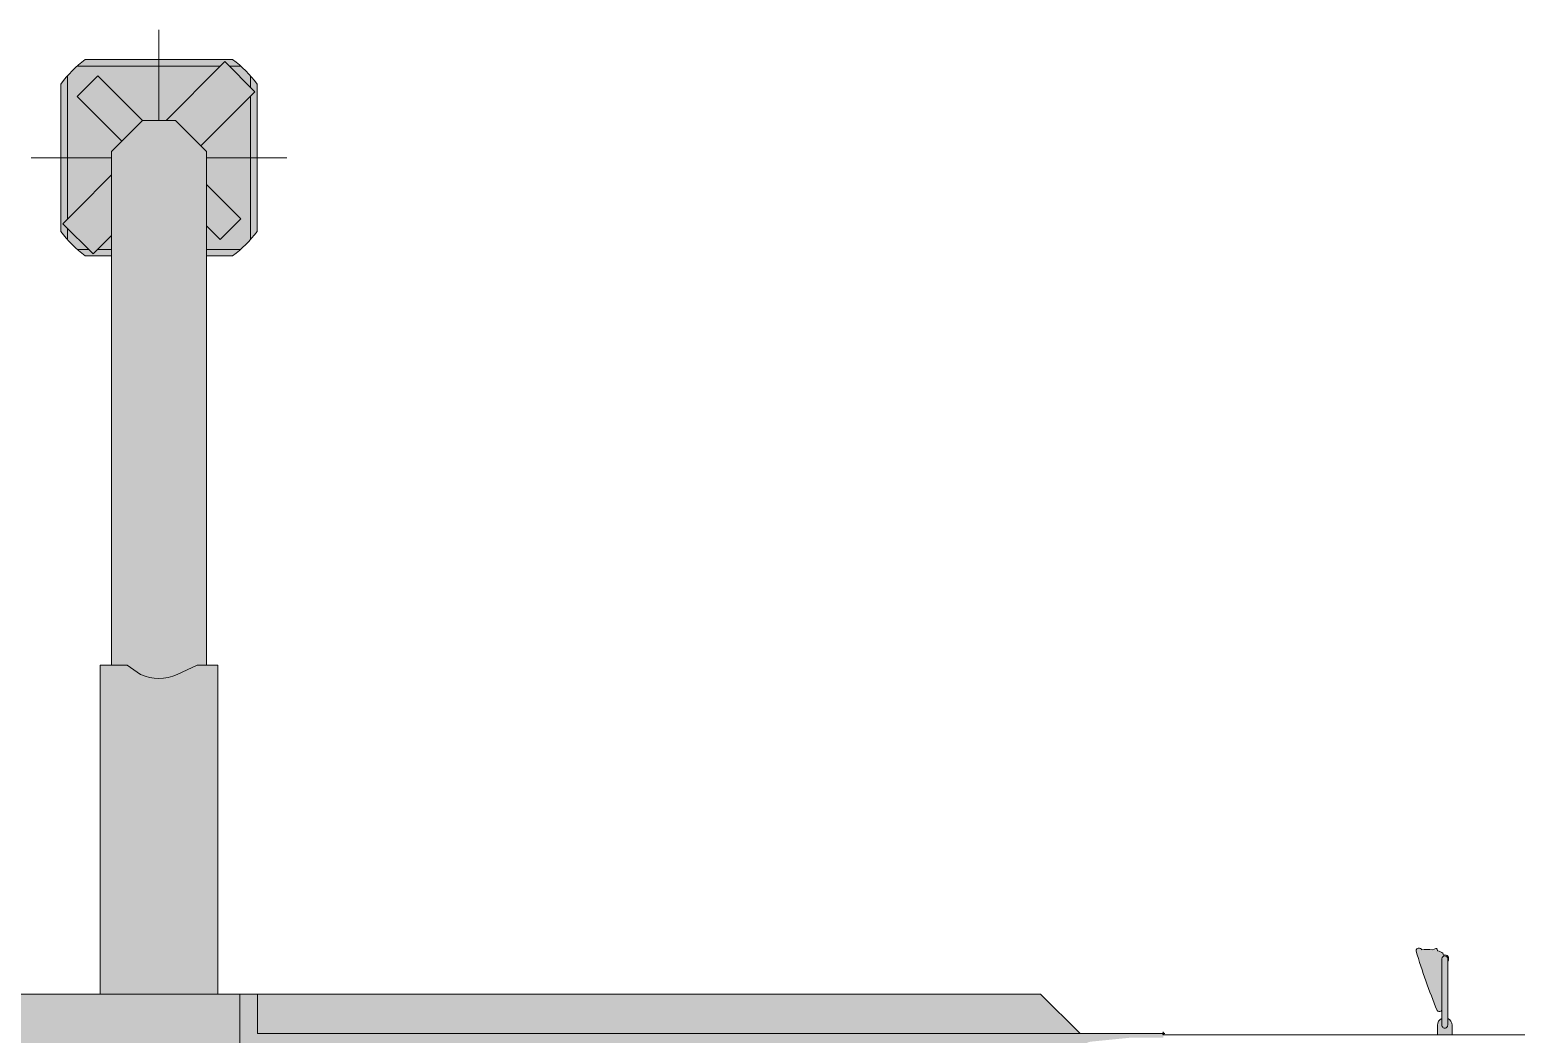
# Model space of a CAD drawing. Header units: millimetres. Extents: x -5368 to 16281, y -22441 to 15493.
# Drawn here: x 4490 to 9033, y -16628 to -13559 of the extents above; entities that cross this region are included whole.
import ezdxf

# ---------------------------------------------------------------- set-up
doc = ezdxf.new("R2010")
doc.units = ezdxf.units.MM
doc.set_wipeout_variables(frame=1)
doc.header["$PDMODE"] = 34
doc.header["$PDSIZE"] = 5
doc.layers.add('Техника. Кран GROVE GMK 5220', color=250, linetype='Continuous', lineweight=20)
doc.layers.add('Техника. Кран GROVE GMK 5220 Штрих', color=7, linetype='Continuous', true_color=0xe8e8e8)

# ---------------------------------------------------------------- blocks, each defined once
blk = doc.blocks.new('GMK 5220-20221114.214039')
at = {"color": 0, "linetype": 'ByBlock', "lineweight": -2, "ltscale": 15, "transparency": 16777216}
blk.add_wipeout([(-300, 225), (-283.29523312338983, 245.7006530100483), (-265.1650429449553, 265.1650429449554), (-245.70065301004826, 283.29523312338983), (-225.00000000000003, 299.9999999999999), (-225.00000000000003, 300), (225, 300), (225, 300), (245.70065301004828, 283.29523312338995), (265.1650429449553, 265.1650429449554), (283.2952331233898, 245.70065301004843), (299.9999999999999, 225), (300, 225), (300, -225), (300, -225), (283.2952331233898, -245.70065301004843), (265.1650429449551, -265.16504294495553), (245.70065301004797, -283.2952331233901), (224.99999999999946, -300.0000000000003), (225, -300), (-225.00000000000003, -300), (-225.00000000000003, -300), (-245.70065301004826, -283.2952331233899), (-265.1650429449553, -265.1650429449553), (-283.2952331233899, -245.70065301004826), (-299.99999999999994, -225), (-300, -225)], dxfattribs=at)
at = {"layer": 'Техника. Кран GROVE GMK 5220 Штрих', "ltscale": 15, "true_color": 0xadadad, "transparency": 16777216}
h = blk.add_hatch(color=253, dxfattribs=at)
h.dxf.hatch_style = 1
edge = h.paths.add_edge_path()
edge.add_arc((-2.273736754432321e-13, 2.273736754432321e-13), 374.9999999999997, 126.86989764584399, 143.130102354156, ccw=False)
edge.add_line((-225, 300), (225, 300))
edge.add_arc((-1.13686837721616e-13, -1.13686837721616e-13), 375.0000000000002, 36.86989764584399, 53.13010235415601, ccw=False)
edge.add_line((300, 225), (300, -225))
edge.add_arc((2.273736754432321e-13, -2.273736754432321e-13), 374.9999999999997, 306.86989764584405, 323.130102354156, ccw=False)
edge.add_line((225, -300), (-225, -300))
edge.add_arc((-2.273736754432321e-13, -2.273736754432321e-13), 374.9999999999997, 216.869897645844, 233.130102354156, ccw=False)
edge.add_line((-300, -225), (-300, 225))
at = {"color": 0, "linetype": 'ByBlock', "lineweight": 9, "ltscale": 15, "transparency": 16777216}
for points in [[(0, 0), (0, 390.9186811467452)], [(-390.9186811467453, 0), (0, 0)], [(0, 0), (390.9186811467453, 0)], [(0, -390.9186811467452), (0, 0)]]:
    blk.add_lwpolyline(points, dxfattribs=at)
at = {"color": 0, "linetype": 'ByBlock', "lineweight": -2, "ltscale": 15, "transparency": 16777216}
blk.add_lwpolyline([(-300, 225, -0.0710678118654753), (-225, 300), (225, 300, -0.07106781186547521), (300, 225), (300, -225, -0.0710678118654753), (225, -300), (-225, -300, -0.0710678118654753), (-300, -225)], format="xyb", close=True, dxfattribs=at)
for points in [[(-102.7897312037894, 10.86584964954091), (-293.4493141924177, 201.5254326381673), (-201.5254326381691, 293.4493141924177), (-10.86584964954091, 102.7897312037894)], [(-249.4493936653271, 280), (-214.9747468305868, 280)], [(-188.0761184457515, 280), (249.4493936653271, 280)], [(-280, 214.974746830585), (-280, 249.4493936653289)], [(33.97835412767745, 97.6179644344611), (186.6761902332473, 250.3158005400383), (250.3158005400401, 186.6761902332491), (97.61796443446292, 33.97835412767381)], [(280, 249.4493936653289), (280, -188.0761184457515)], [(-280, -249.4493936653289), (-280, 188.0761184457497)], [(-33.97835412767381, -97.61796443446292), (-186.676190233251, -250.3158005400364), (-250.3158005400364, -186.6761902332491), (-97.61796443446292, -33.97835412767745)], [(10.86584964954091, -102.7897312037894), (201.5254326381655, -293.4493141924177), (293.4493141924177, -201.5254326381691), (102.7897312037894, -10.86584964954272)], [(280, -214.974746830585), (280, -249.4493936653289)], [(188.0761184457479, -280), (-249.4493936653271, -280)], [(249.4493936653271, -280), (214.9747468305832, -280)]]:
    blk.add_lwpolyline(points, dxfattribs=at)
blk.add_circle((0, 0), 103.3624473856617, dxfattribs=at)
blk = doc.blocks.new('GMK 5220-20221114.214321')
at = {"color": 0, "linetype": 'ByBlock', "lineweight": -2, "ltscale": 15, "transparency": 16777216}
blk.add_wipeout([(145.00000000000023, 18.875739644970963), (50.62130177514791, 113.25443786982305), (-50.62130177514814, 113.25443786982305), (-145, 18.875739644970963), (-145, -2749.4416175008846), (145.00000000000023, -2749.4416175008846)], dxfattribs=at)
at = {"layer": 'Техника. Кран GROVE GMK 5220 Штрих', "ltscale": 15, "true_color": 0xadadad, "transparency": 16777216}
h = blk.add_hatch(color=253, dxfattribs=at)
h.dxf.hatch_style = 1
h.paths.add_polyline_path([(145, -2749.441617500884), (145, 18.87573964497042), (50.62130177514793, 113.2544378698225), (-50.62130177514793, 113.2544378698225), (-145, 18.87573964497042), (-145, -2749.441617500884)])
at = {"color": 0, "linetype": 'ByBlock', "lineweight": -2, "ltscale": 15, "transparency": 16777216}
blk.add_lwpolyline([(145, -2749.441617500884), (145, 18.87573964497042), (50.62130177514793, 113.2544378698225), (-50.62130177514793, 113.2544378698225), (-145, 18.87573964497042), (-145, -2749.441617500884)], close=True, dxfattribs=at)
blk = doc.blocks.new('GMK 5220-20221114.220117')
at = {"color": 0, "linetype": 'ByBlock', "lineweight": -2, "transparency": 16777216}
blk.add_wipeout([(-7990.274600000003, 1375.684500000003), (-7990.274600000003, 1370.0000000000018), (-9050.274299999988, 1370.0000000000018), (-9266.055399999983, 1362.4213000000036), (-9266.055399999983, 1362.4213000000036), (-9279.333880071095, 1358.494114727484), (-9290.312367144594, 1350.055297349396), (-9297.52251962198, 1338.2335158247479), (-9300, 1324.609900000003), (-9300, -1324.5767360674508), (-9300, -1324.5767360674508), (-9297.531615311513, -1338.2104565807522), (-9290.323692488211, -1350.0433390097487), (-9279.341420759916, -1358.4908810008274), (-9266.055399999983, -1362.421899999992), (-9266.055399999983, -1362.421899999994), (-9190.275064885936, -1369.9999027461236), (-9050.27409999998, -1369.9997000000012), (-7990.274299999989, -1369.9997000000012), (-7954.431099999986, -1369.9997000000012), (-7954.431099999986, -1374.315499999997), (-7700.27429999999, -1374.315499999997), (-7579.589799999986, -1495), (4010.000000000002, -1495), (4010.000000000002, 1495), (-7578.587499999992, 1495), (-7697.902999999991, 1375.684500000003)], dxfattribs=at)
at = {"layer": 'Техника. Кран GROVE GMK 5220 Штрих', "ltscale": 15, "true_color": 0xadadad, "transparency": 16777216}
h = blk.add_hatch(color=253, dxfattribs=at)
h.dxf.hatch_style = 1
edge = h.paths.add_edge_path()
edge.add_line((-7697.902999999991, 1375.684500000003), (-7990.274600000004, 1375.684500000003))
edge.add_line((-7990.274600000004, 1375.684500000003), (-7990.274600000004, 1370))
edge.add_line((-7990.274600000004, 1370), (-9050.27429999999, 1370))
edge.add_line((-9050.27429999999, 1370), (-9266.055399999983, 1362.421300000002))
edge.add_arc((-9262.137307135039, 1324.761572652587), 37.86299665345996, 95.93964551695852, 180.2295176523345)
edge.add_line((-9300, 1324.609900000003), (-9300, -1324.576736067451))
edge.add_arc((-9262.137286367146, -1324.762003647508), 37.8631669002969, 179.7196459344161, 264.0603496896938)
edge.add_line((-9266.055399999983, -1362.421899999994), (-9190.275064885936, -1369.999902746124))
edge.add_line((-9190.275064885936, -1369.999902746124), (-9050.27409999998, -1369.9997))
edge.add_line((-9050.27409999998, -1369.9997), (-7990.27429999999, -1369.9997))
edge.add_line((-7990.27429999999, -1369.9997), (-7954.431099999987, -1369.9997))
edge.add_line((-7954.431099999987, -1369.9997), (-7954.431099999987, -1374.315499999997))
edge.add_line((-7954.431099999987, -1374.315499999997), (-7700.27429999999, -1374.315499999997))
edge.add_line((-7700.27429999999, -1374.315499999997), (-7579.589799999987, -1495))
edge.add_line((-7579.589799999987, -1495), (4010, -1495))
edge.add_line((4010, -1495), (4010, 1495))
edge.add_line((4010, 1495), (-7578.587499999994, 1495))
edge.add_line((-7578.587499999994, 1495), (-7697.902999999991, 1375.684500000003))
h.paths.add_polyline_path([(-5186.091699999992, 1495), (-7578.587499999994, 1495), (-7697.902999999991, 1375.684500000003), (-5186.09169999999, 1375.684500000003)], flags=16)
h.paths.add_polyline_path([(-5186.09169999999, -1495), (-7579.589799999987, -1495), (-7700.27429999999, -1374.315499999997), (-5186.09169999999, -1374.315499999997)], flags=17)
edge = h.paths.add_edge_path(flags=17)
edge.add_line((-7954.431099999987, -1369.9997), (-7954.431099999987, -1361.999899999995))
edge.add_line((-7954.431099999987, -1361.999899999995), (-7857.141999999993, -1361.999899999995))
edge.add_line((-7857.141999999993, -1361.999899999995), (-7734.489974216209, -1349.724318219334))
edge.add_arc((-7738.274001041295, -1311.913494103718), 37.99970104244343, 275.7150106783071, 360.0004434482786)
edge.add_line((-7700.27429999999, -1311.913199999995), (-7700.273816000961, 1312.389472202889))
edge.add_arc((-7738.274099999978, 1312.389200000012), 38.0002839999915, 0.0004104199853870557, 82.98398799912731)
edge.add_line((-7733.632490037358, 1350.104939964051), (-7895.274600000004, 1370))
edge.add_line((-7895.274600000004, 1370), (-9050.27429999999, 1370))
edge.add_line((-9050.27429999999, 1370), (-9266.055399999983, 1362.421300000002))
edge.add_arc((-9262.137307135039, 1324.761572652587), 37.86299665345996, 95.93964551695852, 180.2295176523345)
edge.add_line((-9300, 1324.609900000003), (-9300, -1324.576736067451))
edge.add_arc((-9262.137286367146, -1324.762003647508), 37.8631669002969, 179.7196459344161, 264.0603496896938)
edge.add_line((-9266.055399999983, -1362.421899999994), (-9190.275064885936, -1369.999902746124))
edge.add_line((-9190.275064885936, -1369.999902746124), (-9050.27409999998, -1369.9997))
edge.add_line((-9050.27409999998, -1369.9997), (-7990.27429999999, -1369.9997))
edge.add_line((-7990.27429999999, -1369.9997), (-7954.431099999987, -1369.9997))
at = {"layer": 'Техника. Кран GROVE GMK 5220 Штрих', "ltscale": 15, "transparency": 16777216}
h = blk.add_hatch(color=256, dxfattribs=at)
h.dxf.hatch_style = 1
h.paths.add_polyline_path([(-5186.091699999992, 1495), (-7578.587499999994, 1495), (-7697.902999999991, 1375.684500000003), (-5186.09169999999, 1375.684500000003)])
h.paths.add_polyline_path([(-5186.09169999999, -1495), (-7579.589799999987, -1495), (-7700.27429999999, -1374.315499999997), (-5186.09169999999, -1374.315499999997)])
at = {"layer": 'Техника. Кран GROVE GMK 5220 Штрих', "ltscale": 15, "true_color": 0xadadad, "transparency": 16777216}
h = blk.add_hatch(color=253, dxfattribs=at)
h.dxf.hatch_style = 1
edge = h.paths.add_edge_path()
edge.add_line((-8792.359800000006, -1369.966836067455), (-8837.36069999999, -1369.966836067455))
edge.add_line((-8837.36069999999, -1369.966836067455), (-8837.360755981383, -1399.961020901465))
edge.add_arc((-8814.85640000003, -1399.961936067484), 22.50435599996115, 179.997669999956, 246.4134099999348)
edge.add_line((-8823.861170319084, -1420.586197277866), (-8823.861170319084, -1595.514942606831))
edge.add_arc((-8814.989350938617, -1603.149065096913), 11.70423023155307, 139.2882946916736, 288.8516118145998)
edge.add_line((-8811.207499936165, -1614.225463803552), (-8809.38587231288, -1619.674739367278))
edge.add_arc((-8769.84334095502, -1557.768502988648), 73.45742909164538, 237.4316450115289, 251.656541933026)
edge.add_line((-8792.961311509222, -1627.493343083188), (-8791.373800000001, -1632.27883606746))
edge.add_arc((-8788.21174273891, -1630.645425614922), 3.559021751673386, 207.3193268976564, 280.9171810403639)
edge.add_line((-8787.537699999986, -1634.14003606746), (-8777.436699999991, -1630.069636067456))
edge.add_arc((-8761.919737591496, -1541.312943316851), 90.10286693780594, 260.0834374972956, 281.5154836783998)
edge.add_arc((-8739.935047212026, -1629.890180012842), 4.007574671400683, 175.8779573579252, 254.955656836464)
edge.add_line((-8740.975279465405, -1633.760395976569), (-8737.159899999999, -1634.665636067461))
edge.add_arc((-8734.816959321754, -1627.259370947424), 7.768019956852126, 252.4454528594086, 367.5677405485733)
edge.add_arc((-10736.77289795484, -2237.28427493145), 2100.499469054821, 16.91220585146604, 22.15536951396223)
edge.add_line((-8791.3646, -1445.145036067457), (-8793.2543, -1442.490036067458))
edge.add_arc((-8797.789930301682, -1451.155920945246), 9.781078823350963, 62.37292690555514, 145.6169833137891)
edge.add_line((-8805.862068095943, -1445.632326610117), (-8805.861006421706, -1420.584233783993))
edge.add_arc((-8814.85834558401, -1399.963068794449), 22.49854567583272, 293.572401562311, 360.0051766313895)
edge.add_line((-8792.359800000006, -1399.961036067456), (-8792.359800000006, -1369.966836067455))
at = {"color": 0, "linetype": 'ByBlock', "lineweight": -2, "ltscale": 15, "transparency": 16777216}
blk.add_line((-5131.996912644943, -630.0655950014698), (-5131.996912644972, -1495), dxfattribs=at)
blk.add_lwpolyline([(-7697.902999999991, 1375.684500000003), (-7990.274600000004, 1375.684500000003), (-7990.274600000004, 1370), (-9050.27429999999, 1370), (-9266.055399999983, 1362.421300000002, 0.3853159176651961), (-9300, 1324.609900000003), (-9300, -1324.576736067451, 0.3855706637299563), (-9266.055399999983, -1362.421899999994), (-9190.275064885936, -1369.999902746124), (-9050.27409999998, -1369.9997), (-7990.27429999999, -1369.9997), (-7954.431099999987, -1369.9997), (-7954.431099999987, -1374.315499999997), (-7700.27429999999, -1374.315499999997), (-7579.589799999987, -1495), (4010, -1495), (4010, 1495), (-7578.587499999994, 1495)], format="xyb", close=True, dxfattribs=at)
for points in [[(-8792.359800000006, -1369.966836067455), (-8837.36069999999, -1369.966836067455), (-8837.360755981383, -1399.961020901465, 0.2981877313837912), (-8823.861170319084, -1420.586197277866), (-8823.861170319084, -1595.514942606831, 0.7643041403555292), (-8811.207499936165, -1614.225463803552), (-8809.38587231288, -1619.674739367278, 0.06214764843046013), (-8792.961311509222, -1627.493343083188), (-8791.373800000001, -1632.27883606746, 0.3326453251718894), (-8787.537699999986, -1634.14003606746), (-8777.436699999991, -1630.069636067456, 0.09378849720936618), (-8743.93225510072, -1629.602110852036, 0.3594194643061557), (-8740.975279465405, -1633.760395976569), (-8737.159899999999, -1634.665636067461, 0.5493131691563051), (-8727.11659999998, -1626.236336067457, 0.02288160938871828), (-8791.3646, -1445.145036067457), (-8793.2543, -1442.490036067458, 0.3800843524403616), (-8805.862068095943, -1445.632326610117), (-8805.861006421706, -1420.584233783993, 0.2982686717660248), (-8792.359800000006, -1399.961036067456), (-8792.359800000006, -1369.966836067455)], [(-8823.861170319084, -1595.514942606831), (-8823.860333736025, -1602.682600119391, 0.9878723066086619), (-8805.86110000001, -1602.682536067456), (-8805.86110000001, -1399.961036067456, 1.00000187786003), (-8823.860333799996, -1399.961036067456), (-8823.861170319084, -1420.586197277866)]]:
    blk.add_lwpolyline(points, format="xyb", dxfattribs=at)
blk.add_lwpolyline([(-5186.09169999999, -1495), (-7579.589799999987, -1495), (-7700.27429999999, -1374.315499999997), (-5186.09169999999, -1374.315499999997)], close=True, dxfattribs=at)
blk.add_point((-7954.431099999987, -1374.315499999997), dxfattribs=at)
blk = doc.blocks.new('GMK 5220-20230312.115205')
at = {"color": 0, "linetype": 'ByBlock', "lineweight": -2, "ltscale": 15, "transparency": 16777216}
blk.add_wipeout([(-55.8990825688071, -28.70021634940349), (-55.8990825688071, -28.70021634940349), (-33.65362957043726, -36.86734234225287), (-10.297786120791443, -40.87567152551537), (13.397829398707472, -40.592950394662694), (36.6513879388192, -36.02850724052405), (55.899082568807444, -28.700216348679987), (97.43119266055055, 0), (180, 0), (180, -1830.6684141546527), (-179.9999999999999, -1830.6684141546527), (-179.9999999999999, 0), (-116.42201834862362, 0)], dxfattribs=at)
at = {"layer": 'Техника. Кран GROVE GMK 5220 Штрих', "ltscale": 15, "true_color": 0xadadad, "transparency": 16777216}
h = blk.add_hatch(color=253, dxfattribs=at)
h.dxf.hatch_style = 1
edge = h.paths.add_edge_path()
edge.add_line((-116.4220183486238, -1.188017024205775e-09), (-55.89908256880734, -28.70021634940379))
edge.add_arc((-7.632904517556125e-10, 89.17715590118304), 130.4598877841478, 244.6290441770038, 295.3709558237383)
edge.add_line((55.89908256880734, -28.70021634867986), (97.43119266055045, 0))
edge.add_line((97.43119266055045, 0), (180, 0))
edge.add_line((180, 0), (180, -1830.668414154653))
edge.add_line((180, -1830.668414154653), (-180, -1830.668414154653))
edge.add_line((-180, -1830.668414154653), (-180, 0))
edge.add_line((-180, 0), (-116.4220183486238, 0))
at = {"color": 0, "linetype": 'ByBlock', "lineweight": -2, "ltscale": 15, "transparency": 16777216}
blk.add_lwpolyline([(-116.4220183486238, -1.188017024205775e-09), (-55.89908256880734, -28.70021634940379, 0.2250934175607409), (55.89908256880734, -28.70021634867986), (97.43119266055045, 0), (180, 0), (180, -1830.668414154653), (-180, -1830.668414154653), (-180, 0), (-116.4220183486238, 0)], format="xyb", dxfattribs=at)
blk = doc.blocks.new('*U67')
at = {"color": 0, "linetype": 'ByBlock', "lineweight": -2, "ltscale": 15, "transparency": 16777216, "xscale": -1, "rotation": 180}
blk.add_blockref('GMK 5220-20221114.214039', (-4885, -4050), dxfattribs=at)
blk.add_blockref('GMK 5220-20221114.214321', (-4885, -4050), dxfattribs=at)
blk.add_blockref('GMK 5220-20230312.115205', (-4885, -2500), dxfattribs=at)
at = {"color": 0, "linetype": 'ByBlock', "lineweight": -2, "ltscale": 15, "transparency": 16777216}
blk.add_blockref('GMK 5220-20221114.220117', (0, 0), dxfattribs=at)

msp = doc.modelspace()

# ---------------------------------------------------------------- block references
at = {"layer": 'Техника. Кран GROVE GMK 5220', "transparency": 16777216, "rotation": 180}
msp.add_blockref('*U67', (0, -18000), dxfattribs=at)

doc.saveas('drawing.dxf')
